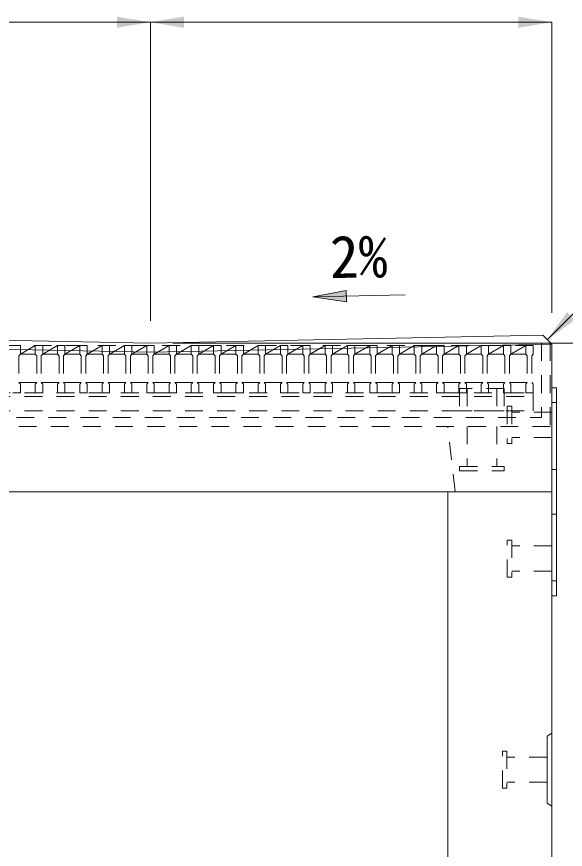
# Model space of a CAD drawing. Units: millimetres at full size, sheet at 1:40; details may follow other scales. Extents: x 69750 to 116230, y -28801 to 513.
# Drawn here: x 76043 to 76412, y -22400 to -21840 of the extents above; entities that cross this region are included whole.
import ezdxf
from ezdxf.enums import TextEntityAlignment as Align

# ---------------------------------------------------------------- set-up
doc = ezdxf.new("R2010")
doc.units = ezdxf.units.MM
doc.header["$LTSCALE"] = 40
doc.linetypes.add('USER1', pattern=[0.54, 0.3, -0.24])
doc.linetypes.add('USER4', pattern=[0.54, 0.3, -0.24])
for name, color, linetype, lineweight in [('インサート', 92, 'USER1', 5), ('グレーチング', 7, 'USER1', 5), ('ジョイント', 7, 'Continuous', 5), ('受枠', 3, 'USER1', 9), ('寸法線', 7, 'Continuous', 9), ('引出線', 4, 'Continuous', 9), ('本体', 7, 'Continuous', 20)]:
    doc.layers.add(name, color=color, linetype=linetype, lineweight=lineweight)
doc.styles.add('ＭＳ ゴシック', font='')
doc.styles.get('ＭＳ ゴシック').set_extended_font_data('MS Gothic')

# ---------------------------------------------------------------- blocks, each defined once
blk = doc.blocks.new('filled_arrow')
at = {"color": 0, "linetype": 'Continuous', "lineweight": -2}
blk.add_solid([(7.5, 1.25), (0, 0), (7.5, -1.25)], dxfattribs=at)

msp = doc.modelspace()

# ---------------------------------------------------------------- hatches: boundary and pattern name
at = {"layer": '引出線'}
msp.add_hatch(color=256, dxfattribs=at).paths.add_polyline_path([(76264.32, -22023.84), (76264.47, -22031.34), (76241.9, -22028.04)])

# ---------------------------------------------------------------- linework, layer by layer
at = {"layer": 'インサート'}
for p, q in [((76340.61, -22089.74), (76340.61, -22104.74)), ((76370.61, -22089.74), (76340.61, -22089.74)), ((76345.61, -22089.74), (76345.61, -22104.74)), ((76365.61, -22089.74), (76365.61, -22104.74)), ((76370.61, -22089.74), (76370.61, -22104.74)), ((76370.61, -22104.74), (76340.61, -22104.74)), ((76375.61, -22101.75), (76372.61, -22101.75)), ((76372.61, -22101.75), (76372.61, -22126.74)), ((76375.61, -22101.75), (76375.61, -22126.74)), ((76402.61, -22105.74), (76375.61, -22105.74)), ((76345.61, -22115.24), (76345.61, -22142.24)), ((76365.61, -22115.24), (76365.61, -22142.24)), ((76375.61, -22126.74), (76372.61, -22126.74)), ((76402.61, -22122.75), (76375.61, -22122.75)), ((76340.61, -22142.24), (76370.61, -22142.24)), ((76340.61, -22145.24), (76340.61, -22142.24)), ((76370.61, -22145.24), (76370.61, -22142.24)), ((76340.61, -22145.24), (76370.61, -22145.24))]:
    msp.add_line(p, q, dxfattribs=at)
at = {"layer": 'インサート', "linetype": 'USER4', "lineweight": 9}
for p, q in [((76372.61, -22191.74), (76375.61, -22191.74)), ((76372.61, -22216.74), (76372.61, -22191.74)), ((76375.61, -22191.74), (76375.61, -22216.74)), ((76402.61, -22195.74), (76375.61, -22195.74)), ((76402.61, -22195.74), (76402.61, -22212.74)), ((76375.61, -22216.74), (76372.61, -22216.74)), ((76402.61, -22212.74), (76375.61, -22212.74)), ((76369.41, -22333.74), (76372.41, -22333.74)), ((76369.41, -22358.74), (76369.41, -22333.74)), ((76372.41, -22333.74), (76372.41, -22358.74)), ((76399.41, -22337.74), (76372.41, -22337.74)), ((76399.41, -22337.74), (76399.41, -22354.74)), ((76399.41, -22354.74), (76372.41, -22354.74)), ((76372.41, -22358.74), (76369.41, -22358.74))]:
    msp.add_line(p, q, dxfattribs=at)
at = {"layer": 'グレーチング'}
for p, q in [((76390.11, -22060.74), (75875.11, -22060.74)), ((76040.11, -22060.74), (76045.11, -22060.74)), ((76045.11, -22060.74), (76045.11, -22066.74)), ((76045.11, -22066.74), (76055.11, -22060.74)), ((76055.11, -22060.74), (76055.11, -22066.74)), ((76055.11, -22060.74), (76060.11, -22060.74)), ((76060.11, -22060.74), (76060.11, -22066.74)), ((76060.11, -22066.74), (76070.11, -22060.74)), ((76070.11, -22060.74), (76070.11, -22066.74)), ((76070.11, -22060.74), (76075.11, -22060.74)), ((76075.11, -22060.74), (76075.11, -22066.74)), ((76075.11, -22066.74), (76085.11, -22060.74)), ((76085.11, -22060.74), (76085.11, -22066.74)), ((76085.11, -22060.74), (76090.11, -22060.74)), ((76090.11, -22060.74), (76090.11, -22066.74)), ((76090.11, -22066.74), (76100.11, -22060.74)), ((76100.11, -22060.74), (76105.11, -22060.74)), ((76100.11, -22060.74), (76100.11, -22066.74)), ((76105.11, -22060.74), (76105.11, -22066.74)), ((76105.11, -22066.74), (76115.11, -22060.74)), ((76115.11, -22060.74), (76120.11, -22060.74)), ((76115.11, -22060.74), (76115.11, -22066.74)), ((76120.11, -22060.74), (76120.11, -22066.74)), ((76120.11, -22066.74), (76130.11, -22060.74)), ((76130.11, -22060.74), (76135.11, -22060.74)), ((76130.11, -22060.74), (76130.11, -22066.74)), ((76135.11, -22060.74), (76135.11, -22066.74)), ((76135.11, -22066.74), (76145.11, -22060.74)), ((76145.11, -22060.74), (76145.11, -22066.74)), ((76145.11, -22060.74), (76150.11, -22060.74)), ((76150.11, -22066.74), (76160.11, -22060.74)), ((76150.11, -22060.74), (76150.11, -22066.74)), ((76160.11, -22060.74), (76165.11, -22060.74)), ((76160.11, -22060.74), (76160.11, -22066.74)), ((76165.11, -22060.74), (76165.11, -22066.74)), ((76165.11, -22066.74), (76175.11, -22060.74)), ((76175.11, -22060.74), (76180.11, -22060.74)), ((76175.11, -22060.74), (76175.11, -22066.74)), ((76180.11, -22060.74), (76180.11, -22066.74)), ((76180.11, -22066.74), (76190.11, -22060.74)), ((76190.11, -22060.74), (76190.11, -22066.74)), ((76190.11, -22060.74), (76195.11, -22060.74)), ((76195.11, -22060.74), (76195.11, -22066.74)), ((76195.11, -22066.74), (76205.11, -22060.74)), ((76205.11, -22060.74), (76205.11, -22066.74)), ((76205.11, -22060.74), (76210.11, -22060.74)), ((76210.11, -22060.74), (76210.11, -22066.74)), ((76210.11, -22066.74), (76220.11, -22060.74)), ((76220.11, -22060.74), (76225.11, -22060.74)), ((76220.11, -22060.74), (76220.11, -22066.74)), ((76225.11, -22060.74), (76225.11, -22066.74)), ((76225.11, -22066.74), (76235.11, -22060.74)), ((76235.11, -22060.74), (76240.11, -22060.74)), ((76235.11, -22060.74), (76235.11, -22066.74)), ((76240.11, -22060.74), (76240.11, -22066.74)), ((76240.11, -22066.74), (76250.11, -22060.74)), ((76250.11, -22060.74), (76250.11, -22066.74)), ((76250.11, -22060.74), (76255.11, -22060.74)), ((76255.11, -22060.74), (76255.11, -22066.74)), ((76255.11, -22066.74), (76265.11, -22060.74)), ((76265.11, -22060.74), (76270.11, -22060.74)), ((76265.11, -22060.74), (76265.11, -22066.74)), ((76270.11, -22060.74), (76270.11, -22066.74)), ((76270.11, -22066.74), (76280.11, -22060.74)), ((76280.11, -22060.74), (76285.11, -22060.74)), ((76280.11, -22060.74), (76280.11, -22066.74)), ((76285.11, -22060.74), (76285.11, -22066.74)), ((76285.11, -22066.74), (76295.11, -22060.74)), ((76295.11, -22060.74), (76295.11, -22066.74)), ((76295.11, -22060.74), (76300.11, -22060.74)), ((76300.11, -22060.74), (76300.11, -22066.74)), ((76300.11, -22066.74), (76310.11, -22060.74)), ((76310.11, -22060.74), (76310.11, -22066.74)), ((76310.11, -22060.74), (76315.11, -22060.74)), ((76315.11, -22060.74), (76315.11, -22066.74)), ((76315.11, -22066.74), (76325.11, -22060.74)), ((76325.11, -22060.74), (76325.11, -22066.74)), ((76325.11, -22060.74), (76330.11, -22060.74)), ((76325.11, -22060.74), (76330.11, -22060.74)), ((76330.11, -22060.74), (76330.11, -22066.74)), ((76330.11, -22066.74), (76340.11, -22060.74)), ((76340.11, -22060.74), (76340.11, -22066.74)), ((76340.11, -22060.74), (76345.11, -22060.74)), ((76345.11, -22060.74), (76345.11, -22066.74)), ((76345.11, -22066.74), (76355.11, -22060.74)), ((76355.11, -22060.74), (76355.11, -22066.74)), ((76355.11, -22060.74), (76360.11, -22060.74)), ((76360.11, -22060.74), (76360.11, -22066.74)), ((76360.11, -22066.74), (76370.11, -22060.74)), ((76370.11, -22060.74), (76370.11, -22066.74)), ((76370.11, -22060.74), (76375.11, -22060.74)), ((76375.11, -22060.74), (76375.11, -22066.74)), ((76375.11, -22066.74), (76385.11, -22060.74)), ((76385.11, -22060.74), (76390.11, -22060.74)), ((76385.11, -22060.74), (76385.11, -22066.74)), ((76390.11, -22060.74), (76390.11, -22066.74)), ((76045.11, -22066.74), (76044.11, -22067.74)), ((76044.11, -22067.74), (76044.11, -22085.74)), ((76045.11, -22066.74), (76055.11, -22066.74)), ((76055.11, -22066.74), (76056.11, -22067.74)), ((76056.11, -22067.74), (76056.11, -22085.74)), ((76060.11, -22066.74), (76059.11, -22067.74)), ((76059.11, -22067.74), (76059.11, -22085.74)), ((76060.11, -22066.74), (76070.11, -22066.74)), ((76070.11, -22066.74), (76071.11, -22067.74)), ((76071.11, -22067.74), (76071.11, -22085.74)), ((76075.11, -22066.74), (76074.11, -22067.74)), ((76074.11, -22067.74), (76074.11, -22085.74)), ((76075.11, -22066.74), (76085.11, -22066.74)), ((76085.11, -22066.74), (76086.11, -22067.74)), ((76086.11, -22067.74), (76086.11, -22085.74)), ((76090.11, -22066.74), (76089.11, -22067.74)), ((76089.11, -22067.74), (76089.11, -22085.74)), ((76090.11, -22066.74), (76100.11, -22066.74)), ((76100.11, -22066.74), (76101.11, -22067.74)), ((76101.11, -22067.74), (76101.11, -22085.74)), ((76105.11, -22066.74), (76104.11, -22067.74)), ((76104.11, -22067.74), (76104.11, -22085.74)), ((76105.11, -22066.74), (76115.11, -22066.74)), ((76115.11, -22066.74), (76116.11, -22067.74)), ((76116.11, -22067.74), (76116.11, -22085.74)), ((76120.11, -22066.74), (76119.11, -22067.74)), ((76119.11, -22067.74), (76119.11, -22085.74)), ((76120.11, -22066.74), (76130.11, -22066.74)), ((76130.11, -22066.74), (76131.11, -22067.74)), ((76131.11, -22067.74), (76131.11, -22085.74)), ((76135.11, -22066.74), (76134.11, -22067.74)), ((76134.11, -22067.74), (76134.11, -22085.74)), ((76135.11, -22066.74), (76145.11, -22066.74)), ((76145.11, -22066.74), (76146.11, -22067.74)), ((76146.11, -22067.74), (76146.11, -22085.74)), ((76150.11, -22066.74), (76149.11, -22067.74)), ((76149.11, -22067.74), (76149.11, -22085.74)), ((76150.11, -22066.74), (76160.11, -22066.74)), ((76160.11, -22066.74), (76161.11, -22067.74)), ((76161.11, -22067.74), (76161.11, -22085.74)), ((76165.11, -22066.74), (76164.11, -22067.74)), ((76164.11, -22067.74), (76164.11, -22085.74)), ((76165.11, -22066.74), (76175.11, -22066.74)), ((76175.11, -22066.74), (76176.11, -22067.74)), ((76176.11, -22067.74), (76176.11, -22085.74)), ((76180.11, -22066.74), (76179.11, -22067.74)), ((76179.11, -22067.74), (76179.11, -22085.74)), ((76180.11, -22066.74), (76190.11, -22066.74)), ((76190.11, -22066.74), (76191.11, -22067.74)), ((76191.11, -22067.74), (76191.11, -22085.74)), ((76195.11, -22066.74), (76194.11, -22067.74)), ((76194.11, -22067.74), (76194.11, -22085.74)), ((76195.11, -22066.74), (76205.11, -22066.74)), ((76205.11, -22066.74), (76206.11, -22067.74)), ((76206.11, -22067.74), (76206.11, -22085.74)), ((76210.11, -22066.74), (76209.11, -22067.74)), ((76209.11, -22067.74), (76209.11, -22085.74)), ((76210.11, -22066.74), (76220.11, -22066.74)), ((76220.11, -22066.74), (76221.11, -22067.74)), ((76221.11, -22067.74), (76221.11, -22085.74)), ((76225.11, -22066.74), (76224.11, -22067.74)), ((76224.11, -22067.74), (76224.11, -22085.74)), ((76225.11, -22066.74), (76235.11, -22066.74)), ((76235.11, -22066.74), (76236.11, -22067.74)), ((76236.11, -22067.74), (76236.11, -22085.74)), ((76240.11, -22066.74), (76239.11, -22067.74)), ((76239.11, -22067.74), (76239.11, -22085.74)), ((76240.11, -22066.74), (76250.11, -22066.74)), ((76250.11, -22066.74), (76251.11, -22067.74)), ((76251.11, -22067.74), (76251.11, -22085.74)), ((76255.11, -22066.74), (76254.11, -22067.74)), ((76254.11, -22067.74), (76254.11, -22085.74)), ((76255.11, -22066.74), (76265.11, -22066.74)), ((76265.11, -22066.74), (76266.11, -22067.74)), ((76266.11, -22067.74), (76266.11, -22085.74)), ((76270.11, -22066.74), (76269.11, -22067.74)), ((76269.11, -22067.74), (76269.11, -22085.74)), ((76270.11, -22066.74), (76280.11, -22066.74)), ((76280.11, -22066.74), (76281.11, -22067.74)), ((76281.11, -22067.74), (76281.11, -22085.74)), ((76285.11, -22066.74), (76284.11, -22067.74)), ((76284.11, -22067.74), (76284.11, -22085.74)), ((76285.11, -22066.74), (76295.11, -22066.74)), ((76295.11, -22066.74), (76296.11, -22067.74)), ((76296.11, -22067.74), (76296.11, -22085.74)), ((76300.11, -22066.74), (76299.11, -22067.74)), ((76299.11, -22067.74), (76299.11, -22085.74)), ((76300.11, -22066.74), (76310.11, -22066.74)), ((76310.11, -22066.74), (76311.11, -22067.74)), ((76311.11, -22067.74), (76311.11, -22085.74)), ((76315.11, -22066.74), (76314.11, -22067.74)), ((76314.11, -22067.74), (76314.11, -22085.74)), ((76315.11, -22066.74), (76325.11, -22066.74)), ((76325.11, -22066.74), (76326.11, -22067.74)), ((76326.11, -22067.74), (76326.11, -22085.74)), ((76330.11, -22066.74), (76329.11, -22067.74)), ((76329.11, -22067.74), (76329.11, -22085.74)), ((76330.11, -22066.74), (76340.11, -22066.74)), ((76340.11, -22066.74), (76341.11, -22067.74)), ((76341.11, -22067.74), (76341.11, -22085.74)), ((76345.11, -22066.74), (76344.11, -22067.74)), ((76344.11, -22067.74), (76344.11, -22085.74)), ((76345.11, -22066.74), (76355.11, -22066.74)), ((76355.11, -22066.74), (76356.11, -22067.74)), ((76356.11, -22067.74), (76356.11, -22085.74)), ((76360.11, -22066.74), (76359.11, -22067.74)), ((76359.11, -22067.74), (76359.11, -22085.74)), ((76360.11, -22066.74), (76370.11, -22066.74)), ((76370.11, -22066.74), (76371.11, -22067.74)), ((76371.11, -22067.74), (76371.11, -22085.74)), ((76375.11, -22066.74), (76374.11, -22067.74)), ((76374.11, -22067.74), (76374.11, -22085.74)), ((76375.11, -22066.74), (76385.11, -22066.74)), ((76385.11, -22066.74), (76386.11, -22067.74)), ((76386.11, -22067.74), (76386.11, -22085.74)), ((76390.11, -22066.74), (76389.11, -22067.74)), ((76389.11, -22067.74), (76389.11, -22085.74)), ((76045.11, -22086.74), (76044.11, -22085.74)), ((76044.11, -22085.74), (76056.11, -22085.74)), ((76045.11, -22092.74), (76045.11, -22086.74)), ((76055.11, -22086.74), (76056.11, -22085.74)), ((76055.11, -22092.74), (76055.11, -22086.74)), ((76060.11, -22086.74), (76059.11, -22085.74)), ((76059.11, -22085.74), (76071.11, -22085.74)), ((76060.11, -22092.74), (76060.11, -22086.74)), ((76070.11, -22086.74), (76071.11, -22085.74)), ((76070.11, -22092.74), (76070.11, -22086.74)), ((76075.11, -22086.74), (76074.11, -22085.74)), ((76074.11, -22085.74), (76086.11, -22085.74)), ((76075.11, -22092.74), (76075.11, -22086.74)), ((76085.11, -22086.74), (76086.11, -22085.74)), ((76085.11, -22092.74), (76085.11, -22086.74)), ((76090.11, -22086.74), (76089.11, -22085.74)), ((76089.11, -22085.74), (76101.11, -22085.74)), ((76090.11, -22092.74), (76090.11, -22086.74)), ((76100.11, -22086.74), (76101.11, -22085.74)), ((76100.11, -22092.74), (76100.11, -22086.74)), ((76105.11, -22086.74), (76104.11, -22085.74)), ((76104.11, -22085.74), (76116.11, -22085.74)), ((76105.11, -22092.74), (76105.11, -22086.74)), ((76115.11, -22086.74), (76116.11, -22085.74)), ((76115.11, -22092.74), (76115.11, -22086.74)), ((76120.11, -22086.74), (76119.11, -22085.74)), ((76119.11, -22085.74), (76131.11, -22085.74)), ((76120.11, -22092.74), (76120.11, -22086.74)), ((76130.11, -22086.74), (76131.11, -22085.74)), ((76130.11, -22092.74), (76130.11, -22086.74)), ((76135.11, -22086.74), (76134.11, -22085.74)), ((76134.11, -22085.74), (76146.11, -22085.74)), ((76135.11, -22092.74), (76135.11, -22086.74)), ((76145.11, -22086.74), (76146.11, -22085.74)), ((76145.11, -22092.74), (76145.11, -22086.74)), ((76149.11, -22085.74), (76161.11, -22085.74)), ((76150.11, -22086.74), (76149.11, -22085.74)), ((76150.11, -22092.74), (76150.11, -22086.74)), ((76160.11, -22086.74), (76161.11, -22085.74)), ((76160.11, -22092.74), (76160.11, -22086.74)), ((76165.11, -22086.74), (76164.11, -22085.74)), ((76164.11, -22085.74), (76176.11, -22085.74)), ((76165.11, -22092.74), (76165.11, -22086.74)), ((76175.11, -22086.74), (76176.11, -22085.74)), ((76175.11, -22092.74), (76175.11, -22086.74)), ((76180.11, -22086.74), (76179.11, -22085.74)), ((76179.11, -22085.74), (76191.11, -22085.74)), ((76180.11, -22092.74), (76180.11, -22086.74)), ((76190.11, -22086.74), (76191.11, -22085.74)), ((76190.11, -22092.74), (76190.11, -22086.74)), ((76195.11, -22086.74), (76194.11, -22085.74)), ((76194.11, -22085.74), (76206.11, -22085.74)), ((76195.11, -22092.74), (76195.11, -22086.74)), ((76205.11, -22086.74), (76206.11, -22085.74)), ((76205.11, -22092.74), (76205.11, -22086.74)), ((76210.11, -22086.74), (76209.11, -22085.74)), ((76209.11, -22085.74), (76221.11, -22085.74)), ((76210.11, -22092.74), (76210.11, -22086.74)), ((76220.11, -22086.74), (76221.11, -22085.74)), ((76220.11, -22092.74), (76220.11, -22086.74)), ((76225.11, -22086.74), (76224.11, -22085.74)), ((76224.11, -22085.74), (76236.11, -22085.74)), ((76225.11, -22092.74), (76225.11, -22086.74)), ((76235.11, -22086.74), (76236.11, -22085.74)), ((76235.11, -22092.74), (76235.11, -22086.74)), ((76240.11, -22086.74), (76239.11, -22085.74)), ((76239.11, -22085.74), (76251.11, -22085.74)), ((76240.11, -22092.74), (76240.11, -22086.74)), ((76250.11, -22086.74), (76251.11, -22085.74)), ((76250.11, -22092.74), (76250.11, -22086.74)), ((76255.11, -22086.74), (76254.11, -22085.74)), ((76254.11, -22085.74), (76266.11, -22085.74)), ((76255.11, -22092.74), (76255.11, -22086.74)), ((76265.11, -22086.74), (76266.11, -22085.74)), ((76265.11, -22092.74), (76265.11, -22086.74)), ((76270.11, -22086.74), (76269.11, -22085.74)), ((76269.11, -22085.74), (76281.11, -22085.74)), ((76270.11, -22092.74), (76270.11, -22086.74)), ((76280.11, -22086.74), (76281.11, -22085.74)), ((76280.11, -22092.74), (76280.11, -22086.74)), ((76285.11, -22086.74), (76284.11, -22085.74)), ((76284.11, -22085.74), (76296.11, -22085.74)), ((76285.11, -22092.74), (76285.11, -22086.74)), ((76295.11, -22086.74), (76296.11, -22085.74)), ((76295.11, -22092.74), (76295.11, -22086.74)), ((76300.11, -22086.74), (76299.11, -22085.74)), ((76299.11, -22085.74), (76311.11, -22085.74)), ((76300.11, -22092.74), (76300.11, -22086.74)), ((76310.11, -22086.74), (76311.11, -22085.74)), ((76310.11, -22092.74), (76310.11, -22086.74)), ((76315.11, -22086.74), (76314.11, -22085.74)), ((76314.11, -22085.74), (76326.11, -22085.74)), ((76315.11, -22092.74), (76315.11, -22086.74)), ((76325.11, -22086.74), (76326.11, -22085.74)), ((76325.11, -22092.74), (76325.11, -22086.74)), ((76330.11, -22086.74), (76329.11, -22085.74)), ((76329.11, -22085.74), (76341.11, -22085.74)), ((76330.11, -22092.74), (76330.11, -22086.74)), ((76340.11, -22086.74), (76341.11, -22085.74)), ((76340.11, -22092.74), (76340.11, -22086.74)), ((76345.11, -22086.74), (76344.11, -22085.74)), ((76344.11, -22085.74), (76356.11, -22085.74)), ((76345.11, -22092.74), (76345.11, -22086.74)), ((76355.11, -22086.74), (76356.11, -22085.74)), ((76355.11, -22092.74), (76355.11, -22086.74)), ((76360.11, -22086.74), (76359.11, -22085.74)), ((76359.11, -22085.74), (76371.11, -22085.74)), ((76360.11, -22092.74), (76360.11, -22086.74)), ((76370.11, -22086.74), (76371.11, -22085.74)), ((76370.11, -22092.74), (76370.11, -22086.74)), ((76375.11, -22086.74), (76374.11, -22085.74)), ((76374.11, -22085.74), (76386.11, -22085.74)), ((76375.11, -22092.74), (76375.11, -22086.74)), ((76385.11, -22086.74), (76386.11, -22085.74)), ((76385.11, -22092.74), (76385.11, -22086.74)), ((76390.11, -22086.74), (76389.11, -22085.74)), ((76390.11, -22092.74), (76390.11, -22086.74)), ((76040.11, -22092.74), (76045.11, -22092.74)), ((76055.11, -22092.74), (76060.11, -22092.74)), ((76070.11, -22092.74), (76075.11, -22092.74)), ((76085.11, -22092.74), (76090.11, -22092.74)), ((76100.11, -22092.74), (76105.11, -22092.74)), ((76115.11, -22092.74), (76120.11, -22092.74)), ((76130.11, -22092.74), (76135.11, -22092.74)), ((76145.11, -22092.74), (76150.11, -22092.74)), ((76160.11, -22092.74), (76165.11, -22092.74)), ((76175.11, -22092.74), (76180.11, -22092.74)), ((76190.11, -22092.74), (76195.11, -22092.74)), ((76205.11, -22092.74), (76210.11, -22092.74)), ((76220.11, -22092.74), (76225.11, -22092.74)), ((76235.11, -22092.74), (76240.11, -22092.74)), ((76250.11, -22092.74), (76255.11, -22092.74)), ((76265.11, -22092.74), (76270.11, -22092.74)), ((76280.11, -22092.74), (76285.11, -22092.74)), ((76295.11, -22092.74), (76300.11, -22092.74)), ((76310.11, -22092.74), (76315.11, -22092.74)), ((76325.11, -22092.74), (76330.11, -22092.74)), ((76340.11, -22092.74), (76345.11, -22092.74)), ((76355.11, -22092.74), (76360.11, -22092.74)), ((76370.11, -22092.74), (76375.11, -22092.74)), ((76385.11, -22092.74), (76390.11, -22092.74)), ((76390.11, -22092.74), (76385.11, -22092.74))]:
    msp.add_line(p, q, dxfattribs=at)
at = {"layer": 'ジョイント'}
for p, q in [((76402.61, -22089.24), (76405.81, -22089.24)), ((76402.61, -22089.24), (76402.61, -22229.24)), ((76405.81, -22089.24), (76405.81, -22229.24)), ((76402.61, -22229.24), (76405.81, -22229.24))]:
    msp.add_line(p, q, dxfattribs=at)
at = {"layer": 'ジョイント', "linetype": 'USER4'}
for p, q in [((76402.61, -22099.24), (76405.81, -22099.24)), ((76402.61, -22144.24), (76405.81, -22144.24)), ((76402.61, -22174.24), (76405.81, -22174.24)), ((76402.61, -22219.24), (76405.81, -22219.24))]:
    msp.add_line(p, q, dxfattribs=at)
at = {"layer": '受枠'}
for p, q in [((76395.61, -22059.24), (76395.61, -22109.24)), ((76395.61, -22059.24), (76401.61, -22059.24)), ((76401.61, -22059.24), (76401.61, -22115.24)), ((75869.61, -22109.24), (76395.61, -22109.24)), ((76401.61, -22115.24), (75863.61, -22115.24))]:
    msp.add_line(p, q, dxfattribs=at)
at = {"layer": '受枠', "lineweight": 5}
for p, q in [((75875.11, -22092.74), (76390.11, -22092.74)), ((76390.11, -22092.74), (76390.11, -22109.24)), ((75875.11, -22095.04), (76390.11, -22095.04)), ((75875.11, -22104.74), (76390.11, -22104.74))]:
    msp.add_line(p, q, dxfattribs=at)
at = {"layer": '寸法線'}
for p, q in [((75862.61, -21843.3), (76132.61, -21843.3)), ((76132.61, -21843.3), (76402.61, -21843.3)), ((76132.61, -22044.24), (76132.61, -21843.3)), ((76132.61, -22044.24), (76132.61, -21843.3)), ((76402.61, -22038.84), (76402.61, -21843.3)), ((76147.61, -22059.24), (76498.17, -22059.24)), ((76147.61, -22059.24), (76498.17, -22059.24))]:
    msp.add_line(p, q, dxfattribs=at)
at = {"layer": '引出線', "lineweight": 13}
msp.add_line((76304, -22026.79), (76241.89, -22028.04), dxfattribs=at)
at = {"layer": '引出線'}
msp.add_lwpolyline([(76399.61, -22056.9), (76485.86, -21970.66), (76536.19, -21970.66)], dxfattribs=at)
at = {"layer": '引出線', "lineweight": 13}
msp.add_lwpolyline([(76264.32, -22023.84), (76264.47, -22031.34), (76241.9, -22028.04)], close=True, dxfattribs=at)
at = {"layer": '本体'}
for p, q in [((75868.61, -22053.96), (76132.61, -22059.24)), ((76132.61, -22059.24), (76396.61, -22053.96)), ((76396.61, -22053.96), (76402.61, -22059.84)), ((76402.61, -22059.84), (76402.61, -23009.24)), ((76402.61, -22159.24), (75862.61, -22159.24)), ((76332.61, -22665.21), (76332.61, -22159.24))]:
    msp.add_line(p, q, dxfattribs=at)
at = {"layer": '本体', "lineweight": 5}
for p, q in [((75862.61, -22059.84), (76132.61, -22065.24)), ((76132.61, -22065.24), (76402.61, -22059.84))]:
    msp.add_line(p, q, dxfattribs=at)
at = {"layer": '本体', "linetype": 'USER1', "lineweight": 9}
msp.add_line((76337.61, -22159.24), (76332.61, -22115.24), dxfattribs=at)
at = {"layer": '本体', "lineweight": 9}
for p, q in [((76402.61, -22321.74), (76399.41, -22323.74)), ((76399.41, -22323.74), (76399.41, -22368.74)), ((76399.41, -22368.74), (76402.61, -22370.74))]:
    msp.add_line(p, q, dxfattribs=at)

# ---------------------------------------------------------------- block references
at = {"layer": '寸法線', "xscale": 3, "yscale": 3, "rotation": 180}
for p in [(76132.61, -21843.3), (76402.61, -21843.3)]:
    msp.add_blockref('filled_arrow', p, dxfattribs=at)
at = {"layer": '寸法線', "xscale": 3, "yscale": 3}
msp.add_blockref('filled_arrow', (76132.61, -21843.3), dxfattribs=at)
at = {"layer": '引出線', "xscale": 3, "yscale": 3, "rotation": 45}
msp.add_blockref('filled_arrow', (76399.61, -22056.9), dxfattribs=at)

# ---------------------------------------------------------------- texts
at = {"layer": '引出線', "style": 'ＭＳ ゴシック'}
msp.add_text('2%', height=28.48, rotation=1, dxfattribs=at).set_placement((76272.68, -22000.91), align=Align.MIDDLE_CENTER)

doc.saveas('drawing.dxf')
